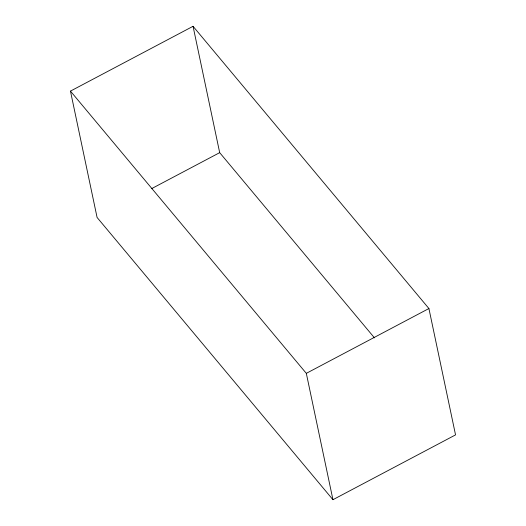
<?xml version="1.0" encoding="UTF-8"?>
<svg xmlns="http://www.w3.org/2000/svg" width="526" height="526" viewBox="0 0 526 526"><rect width="100%" height="100%" fill="white"/><g stroke="black" fill="none" stroke-linecap="round" stroke-linejoin="round"><path stroke-width="0.79" d="M70.458 91.11L193.055 26.3L428.914 308.532L455.542 434.89L332.945 499.7L97.086 217.468L70.458 91.11L306.316 373.348L332.945 499.7M151.495 188.702L219.684 152.652L193.055 26.3M306.316 373.348L428.914 308.532M219.684 152.652L374.466 337.87"/></g></svg>
